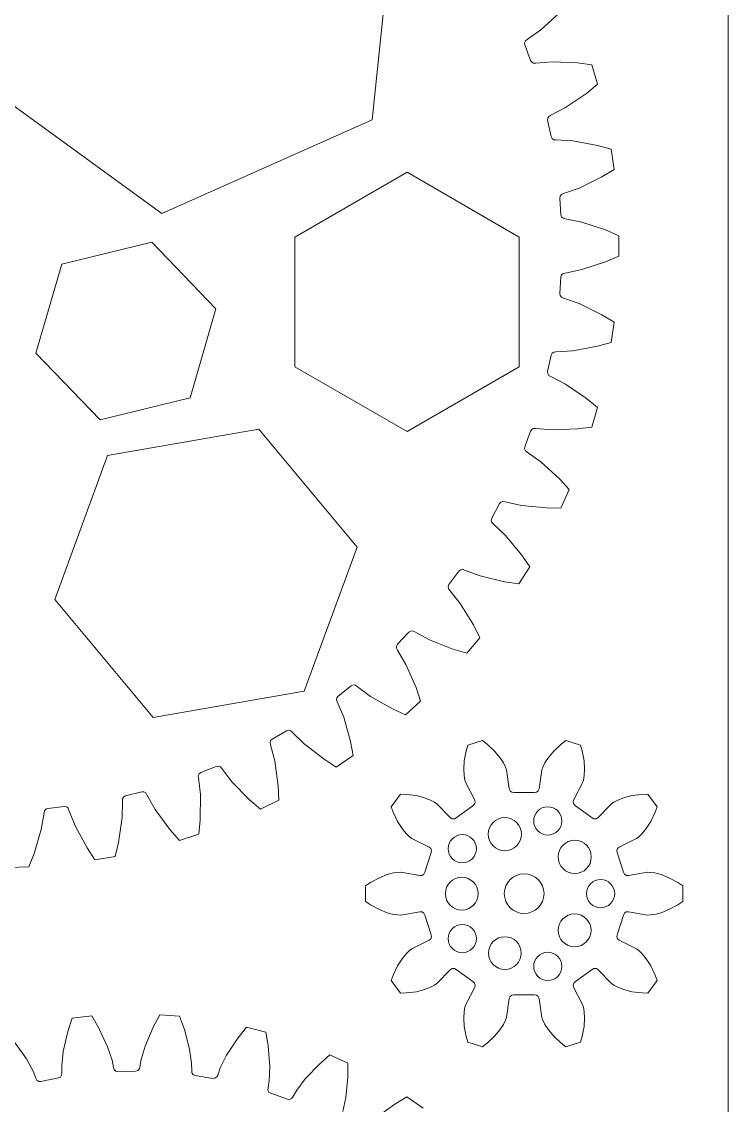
# Model space of a CAD drawing. Header units: millimetres. Extents: x -584 to 91, y -356 to 139.
# Drawn here: x 37.2 to 90.6, y -90.5 to -8.6 of the extents above; entities that cross this region are included whole.
import ezdxf

# ---------------------------------------------------------------- set-up
doc = ezdxf.new("R2010")
doc.units = ezdxf.units.MM
doc.layers.get('0').update_dxf_attribs({"linetype": 'CONTINUOUS'})

msp = doc.modelspace()

# ---------------------------------------------------------------- linework, layer by layer
at = {"color": 1, "lineweight": 0}
for p, q in [((65.492, 1.253), (63.678, -16.052)), ((47.784, -23.134), (33.704, -12.911)), ((63.678, -16.052), (47.784, -23.134)), ((57.826, -24.902), (66.313, -20.002)), ((66.313, -20.002), (74.8, -24.902)), ((40.214, -26.952), (47.011, -25.277)), ((47.011, -25.277), (51.86, -30.325)), ((57.826, -34.702), (57.826, -24.902)), ((74.8, -24.902), (74.8, -34.702)), ((38.267, -33.676), (40.214, -26.952)), ((51.86, -30.325), (49.913, -37.049)), ((43.116, -38.724), (38.267, -33.676)), ((66.313, -39.602), (57.826, -34.702)), ((74.8, -34.702), (66.313, -39.602)), ((49.913, -37.049), (43.116, -38.724)), ((43.682, -41.411), (55.112, -39.43)), ((55.112, -39.43), (62.542, -48.338)), ((39.683, -52.3), (43.682, -41.411)), ((62.542, -48.338), (58.543, -59.226)), ((47.114, -61.208), (39.683, -52.3)), ((58.543, -59.226), (47.114, -61.208))]:
    msp.add_line(p, q, dxfattribs=at)
at = {"color": 5, "lineweight": 0}
for p, q in [((76.428, -9.237), (77.83, -7.956)), ((75.396, -9.973), (76.428, -9.237)), ((75.199, -10.218), (75.265, -10.069)), ((75.216, -10.379), (75.199, -10.218)), ((75.646, -11.56), (75.216, -10.379)), ((75.265, -10.069), (75.396, -9.973)), ((75.736, -11.695), (75.646, -11.56)), ((75.882, -11.766), (75.736, -11.695)), ((76.045, -11.755), (75.882, -11.766)), ((77.309, -11.656), (76.045, -11.755)), ((79.206, -11.736), (77.309, -11.656)), ((80.285, -11.875), (79.206, -11.736)), ((80.708, -13.353), (80.285, -11.875)), ((79.867, -14.043), (80.708, -13.353)), ((78.301, -15.116), (79.867, -14.043)), ((77.176, -15.702), (78.301, -15.116)), ((76.942, -16.079), (76.947, -15.917)), ((77.203, -17.308), (76.942, -16.079)), ((76.947, -15.917), (77.033, -15.779)), ((77.033, -15.779), (77.176, -15.702)), ((77.274, -17.454), (77.203, -17.308)), ((77.408, -17.545), (77.274, -17.454)), ((77.571, -17.557), (77.408, -17.545)), ((78.836, -17.635), (77.571, -17.557)), ((80.704, -17.978), (78.836, -17.635)), ((81.753, -18.266), (80.704, -17.978)), ((81.967, -19.789), (81.753, -18.266)), ((79.337, -21.199), (81.038, -20.355)), ((81.038, -20.355), (81.967, -19.789)), ((78.142, -21.623), (79.337, -21.199)), ((77.857, -21.964), (77.885, -21.804)), ((77.945, -23.217), (77.857, -21.964)), ((77.885, -21.804), (77.989, -21.679)), ((77.989, -21.679), (78.142, -21.623)), ((77.995, -23.371), (77.945, -23.217)), ((78.115, -23.481), (77.995, -23.371)), ((78.274, -23.515), (78.115, -23.481)), ((79.517, -23.768), (78.274, -23.515)), ((81.318, -24.367), (79.517, -23.768)), ((82.317, -24.799), (81.318, -24.367)), ((82.317, -26.336), (82.317, -24.799)), ((79.517, -27.367), (81.318, -26.768)), ((81.318, -26.768), (82.317, -26.336)), ((77.945, -27.918), (77.995, -27.764)), ((77.995, -27.764), (78.115, -27.655)), ((78.115, -27.655), (78.274, -27.62)), ((78.274, -27.62), (79.517, -27.367)), ((77.857, -29.171), (77.945, -27.918)), ((77.885, -29.332), (77.857, -29.171)), ((77.989, -29.456), (77.885, -29.332)), ((78.142, -29.512), (77.989, -29.456)), ((79.337, -29.936), (78.142, -29.512)), ((81.038, -30.78), (79.337, -29.936)), ((81.967, -31.347), (81.038, -30.78)), ((81.753, -32.869), (81.967, -31.347)), ((77.408, -33.59), (77.571, -33.578)), ((77.571, -33.578), (78.836, -33.5)), ((78.836, -33.5), (80.704, -33.157)), ((80.704, -33.157), (81.753, -32.869)), ((76.942, -35.056), (77.203, -33.827)), ((77.203, -33.827), (77.274, -33.681)), ((77.274, -33.681), (77.408, -33.59)), ((76.947, -35.218), (76.942, -35.056)), ((77.033, -35.356), (76.947, -35.218)), ((77.176, -35.433), (77.033, -35.356)), ((78.301, -36.019), (77.176, -35.433)), ((79.867, -37.092), (78.301, -36.019)), ((80.708, -37.782), (79.867, -37.092)), ((80.285, -39.26), (80.708, -37.782)), ((79.206, -39.399), (80.285, -39.26)), ((75.216, -40.756), (75.646, -39.575)), ((75.646, -39.575), (75.736, -39.441)), ((75.736, -39.441), (75.882, -39.369)), ((75.882, -39.369), (76.045, -39.38)), ((76.045, -39.38), (77.309, -39.479)), ((77.309, -39.479), (79.206, -39.399)), ((75.199, -40.917), (75.216, -40.756)), ((75.265, -41.066), (75.199, -40.917)), ((75.396, -41.162), (75.265, -41.066)), ((76.428, -41.898), (75.396, -41.162)), ((77.83, -43.179), (76.428, -41.898)), ((78.567, -43.979), (77.83, -43.179)), ((77.941, -45.384), (78.567, -43.979)), ((73.304, -45.051), (73.412, -44.93)), ((73.412, -44.93), (73.567, -44.879)), ((73.567, -44.879), (73.726, -44.913)), ((73.726, -44.913), (74.964, -45.187)), ((72.714, -46.16), (73.304, -45.051)), ((74.964, -45.187), (76.854, -45.372)), ((76.854, -45.372), (77.941, -45.384)), ((72.675, -46.318), (72.714, -46.16)), ((72.719, -46.474), (72.675, -46.318)), ((72.836, -46.587), (72.719, -46.474)), ((73.755, -47.46), (72.836, -46.587)), ((74.965, -48.924), (73.755, -47.46)), ((75.584, -49.819), (74.965, -48.924)), ((74.769, -51.122), (75.584, -49.819)), ((69.484, -51.163), (70.223, -50.147)), ((70.223, -50.147), (70.347, -50.042)), ((70.347, -50.042), (70.507, -50.014)), ((70.507, -50.014), (70.66, -50.069)), ((70.66, -50.069), (71.848, -50.513)), ((71.848, -50.513), (73.693, -50.959)), ((69.423, -51.314), (69.484, -51.163)), ((69.445, -51.475), (69.423, -51.314)), ((69.545, -51.603), (69.445, -51.475)), ((73.693, -50.959), (74.769, -51.122)), ((70.334, -52.596), (69.545, -51.603)), ((71.329, -54.213), (70.334, -52.596)), ((65.59, -55.669), (66.462, -54.765)), ((66.462, -54.765), (66.6, -54.679)), ((66.6, -54.679), (66.762, -54.673)), ((66.762, -54.673), (66.906, -54.749)), ((66.906, -54.749), (68.021, -55.353)), ((71.817, -55.186), (71.329, -54.213)), ((65.508, -55.809), (65.59, -55.669)), ((68.021, -55.353), (69.786, -56.052)), ((70.828, -56.363), (71.817, -55.186)), ((65.508, -55.972), (65.508, -55.809)), ((65.589, -56.113), (65.508, -55.972)), ((66.232, -57.205), (65.589, -56.113)), ((69.786, -56.052), (70.828, -56.363)), ((66.992, -58.946), (66.232, -57.205)), ((61.106, -59.588), (62.096, -58.815)), ((62.096, -58.815), (62.244, -58.748)), ((62.244, -58.748), (62.406, -58.765)), ((62.406, -58.765), (62.538, -58.86)), ((62.538, -58.86), (63.557, -59.614)), ((67.339, -59.976), (66.992, -58.946)), ((60.983, -59.877), (61.006, -59.716)), ((61.006, -59.716), (61.106, -59.588)), ((63.557, -59.614), (65.208, -60.552)), ((61.043, -60.028), (60.983, -59.877)), ((61.528, -61.199), (61.043, -60.028)), ((65.208, -60.552), (66.197, -61.005)), ((66.197, -61.005), (67.339, -59.976)), ((62.038, -63.028), (61.528, -61.199)), ((56.12, -62.845), (57.208, -62.217)), ((57.208, -62.217), (57.364, -62.172)), ((57.364, -62.172), (57.522, -62.211)), ((57.522, -62.211), (57.639, -62.323)), ((55.958, -63.114), (56.003, -62.958)), ((56.003, -62.958), (56.12, -62.845)), ((57.639, -62.323), (58.544, -63.212)), ((62.239, -64.097), (62.038, -63.028)), ((72.023, -62.946), (70.905, -63.309)), ((72.368, -63.217), (72.023, -62.946)), ((78.313, -62.946), (77.967, -63.217)), ((79.43, -63.309), (78.313, -62.946)), ((55.997, -63.272), (55.958, -63.114)), ((56.314, -64.499), (55.997, -63.272)), ((58.544, -63.212), (60.049, -64.37)), ((70.785, -63.731), (70.641, -64.488)), ((70.905, -63.309), (70.785, -63.731)), ((72.93, -63.745), (72.368, -63.217)), ((73.333, -64.23), (72.93, -63.745)), ((77.406, -63.745), (77.002, -64.23)), ((77.967, -63.217), (77.406, -63.745)), ((79.55, -63.731), (79.43, -63.309)), ((79.694, -64.488), (79.55, -63.731)), ((56.565, -66.382), (56.314, -64.499)), ((60.049, -64.37), (60.965, -64.957)), ((60.965, -64.957), (62.239, -64.097)), ((70.641, -64.488), (70.599, -65.118)), ((73.599, -64.642), (73.333, -64.23)), ((73.752, -64.957), (73.599, -64.642)), ((76.736, -64.642), (76.583, -64.957)), ((77.002, -64.23), (76.736, -64.642)), ((79.736, -65.118), (79.694, -64.488)), ((50.532, -65.62), (50.598, -65.472)), ((50.598, -65.472), (50.73, -65.377)), ((50.73, -65.377), (51.895, -64.906)), ((51.895, -64.906), (52.055, -64.883)), ((52.055, -64.883), (52.206, -64.944)), ((52.206, -64.944), (52.307, -65.072)), ((52.307, -65.072), (53.079, -66.077)), ((70.599, -65.118), (70.627, -65.608)), ((73.82, -65.156), (73.752, -64.957)), ((74.034, -66.607), (73.82, -65.156)), ((76.515, -65.156), (76.301, -66.607)), ((76.583, -64.957), (76.515, -65.156)), ((79.709, -65.608), (79.736, -65.118)), ((50.548, -65.782), (50.532, -65.62)), ((50.692, -67.042), (50.548, -65.782)), ((53.079, -66.077), (54.408, -67.434)), ((70.627, -65.608), (70.688, -65.953)), ((70.688, -65.953), (70.75, -66.154)), ((70.75, -66.154), (71.43, -67.453)), ((78.905, -67.453), (79.586, -66.154)), ((79.586, -66.154), (79.647, -65.953)), ((79.647, -65.953), (79.709, -65.608)), ((44.896, -67.21), (45.04, -67.134)), ((45.04, -67.134), (46.258, -66.83)), ((46.258, -66.83), (46.421, -66.829)), ((46.421, -66.829), (46.562, -66.91)), ((46.562, -66.91), (46.643, -67.051)), ((46.643, -67.051), (47.268, -68.154)), ((50.678, -68.941), (50.692, -67.042)), ((56.615, -67.468), (56.565, -66.382)), ((65.816, -67.006), (65.126, -67.957)), ((66.255, -67.022), (65.816, -67.006)), ((67.02, -67.119), (66.255, -67.022)), ((67.631, -67.274), (67.02, -67.119)), ((74.098, -66.757), (74.034, -66.607)), ((74.228, -66.854), (74.098, -66.757)), ((74.389, -66.874), (74.228, -66.854)), ((75.946, -66.874), (74.389, -66.874)), ((76.107, -66.854), (75.946, -66.874)), ((76.237, -66.757), (76.107, -66.854)), ((76.301, -66.607), (76.237, -66.757)), ((83.315, -67.119), (82.704, -67.274)), ((84.08, -67.022), (83.315, -67.119)), ((84.519, -67.006), (84.08, -67.022)), ((85.209, -67.957), (84.519, -67.006)), ((39.16, -68.081), (40.409, -67.95)), ((40.409, -67.95), (40.57, -67.972)), ((40.57, -67.972), (40.699, -68.072)), ((44.77, -68.777), (44.803, -67.51)), ((44.803, -67.51), (44.809, -67.347)), ((44.809, -67.347), (44.896, -67.21)), ((54.408, -67.434), (55.233, -68.142)), ((55.233, -68.142), (56.615, -67.468)), ((65.126, -67.957), (65.276, -68.369)), ((68.089, -67.452), (67.631, -67.274)), ((68.398, -67.617), (68.089, -67.452)), ((68.57, -67.737), (68.398, -67.617)), ((69.596, -68.786), (68.57, -67.737)), ((71.299, -67.878), (70.04, -68.793)), ((71.418, -67.767), (71.299, -67.878)), ((71.466, -67.612), (71.418, -67.767)), ((71.43, -67.453), (71.466, -67.612)), ((78.869, -67.612), (78.905, -67.453)), ((78.917, -67.767), (78.869, -67.612)), ((79.036, -67.878), (78.917, -67.767)), ((80.295, -68.793), (79.036, -67.878)), ((81.765, -67.737), (80.739, -68.786)), ((81.937, -67.617), (81.765, -67.737)), ((82.247, -67.452), (81.937, -67.617)), ((82.704, -67.274), (82.247, -67.452)), ((85.059, -68.369), (85.209, -67.957)), ((38.664, -69.671), (38.874, -68.421)), ((38.874, -68.421), (38.902, -68.261)), ((38.902, -68.261), (39.007, -68.137)), ((39.007, -68.137), (39.16, -68.081)), ((40.699, -68.072), (40.76, -68.223)), ((40.76, -68.223), (41.225, -69.402)), ((44.492, -70.656), (44.77, -68.777)), ((47.268, -68.154), (48.395, -69.682)), ((65.276, -68.369), (65.605, -69.066)), ((69.735, -68.869), (69.596, -68.786)), ((70.04, -68.793), (69.898, -68.872)), ((80.437, -68.872), (80.295, -68.793)), ((80.739, -68.786), (80.6, -68.869)), ((84.73, -69.066), (85.059, -68.369)), ((41.225, -69.402), (42.128, -71.072)), ((50.576, -70.024), (50.678, -68.941)), ((65.605, -69.066), (65.942, -69.6)), ((65.942, -69.6), (66.252, -69.98)), ((69.898, -68.872), (69.735, -68.869)), ((80.6, -68.869), (80.437, -68.872)), ((84.084, -69.98), (84.394, -69.6)), ((84.394, -69.6), (84.73, -69.066)), ((38.128, -71.493), (38.664, -69.671)), ((48.395, -69.682), (49.114, -70.499)), ((49.114, -70.499), (50.576, -70.024)), ((66.252, -69.98), (66.504, -70.223)), ((66.504, -70.223), (66.672, -70.35)), ((66.672, -70.35), (67.986, -71.001)), ((82.349, -71.001), (83.663, -70.35)), ((83.663, -70.35), (83.831, -70.223)), ((83.831, -70.223), (84.084, -69.98)), ((42.128, -71.072), (42.727, -71.981)), ((44.241, -71.714), (44.492, -70.656)), ((67.986, -71.001), (68.109, -71.108)), ((68.109, -71.108), (68.161, -71.262)), ((82.174, -71.262), (82.227, -71.108)), ((82.227, -71.108), (82.349, -71.001)), ((37.732, -72.506), (38.128, -71.493)), ((42.727, -71.981), (44.241, -71.714)), ((68.13, -71.421), (67.649, -72.902)), ((68.161, -71.262), (68.13, -71.421)), ((82.205, -71.421), (82.174, -71.262)), ((82.686, -72.902), (82.205, -71.421)), ((36.195, -72.56), (37.732, -72.506)), ((63.546, -73.694), (63.182, -73.939)), ((64.222, -73.323), (63.546, -73.694)), ((64.808, -73.089), (64.222, -73.323)), ((65.282, -72.964), (64.808, -73.089)), ((65.629, -72.916), (65.282, -72.964)), ((65.839, -72.912), (65.629, -72.916)), ((67.286, -73.157), (65.839, -72.912)), ((67.447, -73.143), (67.286, -73.157)), ((67.58, -73.049), (67.447, -73.143)), ((67.649, -72.902), (67.58, -73.049)), ((82.755, -73.049), (82.686, -72.902)), ((82.888, -73.143), (82.755, -73.049)), ((83.05, -73.157), (82.888, -73.143)), ((84.496, -72.912), (83.05, -73.157)), ((84.706, -72.916), (84.496, -72.912)), ((85.053, -72.964), (84.706, -72.916)), ((85.527, -73.089), (85.053, -72.964)), ((86.113, -73.323), (85.527, -73.089)), ((86.789, -73.694), (86.113, -73.323)), ((87.153, -73.939), (86.789, -73.694)), ((63.182, -73.939), (63.182, -75.114)), ((87.153, -75.114), (87.153, -73.939)), ((63.182, -75.114), (63.546, -75.359)), ((86.789, -75.359), (87.153, -75.114)), ((63.546, -75.359), (64.222, -75.73)), ((64.222, -75.73), (64.808, -75.964)), ((64.808, -75.964), (65.282, -76.089)), ((65.282, -76.089), (65.629, -76.137)), ((65.629, -76.137), (65.839, -76.141)), ((65.839, -76.141), (67.286, -75.896)), ((67.286, -75.896), (67.447, -75.91)), ((67.447, -75.91), (67.58, -76.004)), ((67.58, -76.004), (67.649, -76.151)), ((67.649, -76.151), (68.13, -77.632)), ((82.205, -77.632), (82.686, -76.151)), ((82.686, -76.151), (82.755, -76.004)), ((82.755, -76.004), (82.888, -75.91)), ((82.888, -75.91), (83.05, -75.896)), ((83.05, -75.896), (84.496, -76.141)), ((84.496, -76.141), (84.706, -76.137)), ((84.706, -76.137), (85.053, -76.089)), ((85.053, -76.089), (85.527, -75.964)), ((85.527, -75.964), (86.113, -75.73)), ((86.113, -75.73), (86.789, -75.359)), ((68.161, -77.791), (68.109, -77.945)), ((68.13, -77.632), (68.161, -77.791)), ((82.174, -77.791), (82.205, -77.632)), ((82.227, -77.945), (82.174, -77.791)), ((67.986, -78.052), (66.672, -78.703)), ((68.109, -77.945), (67.986, -78.052)), ((82.349, -78.052), (82.227, -77.945)), ((83.663, -78.703), (82.349, -78.052)), ((66.252, -79.073), (65.942, -79.453)), ((66.504, -78.83), (66.252, -79.073)), ((66.672, -78.703), (66.504, -78.83)), ((83.831, -78.83), (83.663, -78.703)), ((84.084, -79.073), (83.831, -78.83)), ((84.394, -79.453), (84.084, -79.073)), ((65.605, -79.987), (65.276, -80.684)), ((65.942, -79.453), (65.605, -79.987)), ((69.596, -80.267), (69.735, -80.184)), ((69.735, -80.184), (69.898, -80.181)), ((69.898, -80.181), (70.04, -80.26)), ((80.295, -80.26), (80.437, -80.181)), ((80.437, -80.181), (80.6, -80.184)), ((80.6, -80.184), (80.739, -80.267)), ((84.73, -79.987), (84.394, -79.453)), ((85.059, -80.684), (84.73, -79.987)), ((65.276, -80.684), (65.126, -81.096)), ((68.57, -81.316), (69.596, -80.267)), ((70.04, -80.26), (71.299, -81.175)), ((79.036, -81.175), (80.295, -80.26)), ((80.739, -80.267), (81.765, -81.316)), ((85.209, -81.096), (85.059, -80.684)), ((65.126, -81.096), (65.816, -82.047)), ((67.02, -81.934), (67.631, -81.779)), ((67.631, -81.779), (68.089, -81.601)), ((68.089, -81.601), (68.398, -81.436)), ((68.398, -81.436), (68.57, -81.316)), ((71.43, -81.6), (70.75, -82.899)), ((71.299, -81.175), (71.418, -81.286)), ((71.418, -81.286), (71.466, -81.441)), ((71.466, -81.441), (71.43, -81.6)), ((78.869, -81.441), (78.917, -81.286)), ((78.905, -81.6), (78.869, -81.441)), ((79.586, -82.899), (78.905, -81.6)), ((78.917, -81.286), (79.036, -81.175)), ((81.765, -81.316), (81.937, -81.436)), ((81.937, -81.436), (82.247, -81.601)), ((82.247, -81.601), (82.704, -81.779)), ((82.704, -81.779), (83.315, -81.934)), ((84.519, -82.047), (85.209, -81.096)), ((65.816, -82.047), (66.255, -82.031)), ((66.255, -82.031), (67.02, -81.934)), ((73.82, -83.897), (74.034, -82.446)), ((74.034, -82.446), (74.098, -82.296)), ((74.098, -82.296), (74.228, -82.199)), ((74.228, -82.199), (74.389, -82.179)), ((74.389, -82.179), (75.946, -82.179)), ((75.946, -82.179), (76.107, -82.199)), ((76.107, -82.199), (76.237, -82.296)), ((76.237, -82.296), (76.301, -82.446)), ((76.301, -82.446), (76.515, -83.897)), ((83.315, -81.934), (84.08, -82.031)), ((84.08, -82.031), (84.519, -82.047)), ((70.627, -83.445), (70.599, -83.935)), ((70.688, -83.1), (70.627, -83.445)), ((70.75, -82.899), (70.688, -83.1)), ((79.647, -83.1), (79.586, -82.899)), ((79.709, -83.445), (79.647, -83.1)), ((79.736, -83.935), (79.709, -83.445)), ((40.991, -83.933), (40.663, -84.938)), ((42.483, -83.771), (40.991, -83.933)), ((43.018, -84.683), (42.483, -83.771)), ((47.62, -83.679), (47.117, -84.61)), ((49.117, -83.787), (47.62, -83.679)), ((49.48, -84.78), (49.117, -83.787)), ((70.599, -83.935), (70.641, -84.565)), ((73.599, -84.411), (73.752, -84.096)), ((73.752, -84.096), (73.82, -83.897)), ((76.515, -83.897), (76.583, -84.096)), ((76.583, -84.096), (76.736, -84.411)), ((79.694, -84.565), (79.736, -83.935)), ((40.663, -84.938), (40.319, -86.456)), ((43.679, -86.092), (43.018, -84.683)), ((47.117, -84.61), (46.507, -86.041)), ((49.879, -86.284), (49.48, -84.78)), ((54.187, -84.613), (53.527, -85.439)), ((55.64, -84.987), (54.187, -84.613)), ((55.821, -86.028), (55.64, -84.987)), ((70.641, -84.565), (70.785, -85.322)), ((72.93, -85.308), (73.333, -84.823)), ((73.333, -84.823), (73.599, -84.411)), ((76.736, -84.411), (77.002, -84.823)), ((77.002, -84.823), (77.406, -85.308)), ((79.55, -85.322), (79.694, -84.565)), ((37.545, -87.011), (36.643, -85.742)), ((53.527, -85.439), (52.671, -86.739)), ((70.785, -85.322), (70.905, -85.744)), ((70.905, -85.744), (72.023, -86.107)), ((72.023, -86.107), (72.368, -85.836)), ((72.368, -85.836), (72.93, -85.308)), ((77.406, -85.308), (77.967, -85.836)), ((77.967, -85.836), (78.313, -86.107)), ((78.313, -86.107), (79.43, -85.744)), ((79.43, -85.744), (79.55, -85.322)), ((40.319, -86.456), (40.209, -87.516)), ((44.013, -87.105), (43.679, -86.092)), ((46.507, -86.041), (46.211, -87.065)), ((50.026, -87.34), (49.879, -86.284)), ((52.671, -86.739), (52.196, -87.693)), ((55.945, -87.58), (55.821, -86.028)), ((60.482, -86.705), (59.685, -87.4)), ((61.845, -87.332), (60.482, -86.705)), ((38.054, -87.947), (37.545, -87.011)), ((40.209, -87.516), (40.218, -88.091)), ((44.127, -87.668), (44.013, -87.105)), ((46.211, -87.065), (46.117, -87.633)), ((50.038, -87.915), (50.026, -87.34)), ((55.901, -88.645), (55.945, -87.58)), ((59.685, -87.4), (58.61, -88.526)), ((61.837, -88.389), (61.845, -87.332)), ((38.267, -88.481), (38.054, -87.947)), ((40.109, -88.385), (39.961, -88.453)), ((40.203, -88.253), (40.109, -88.385)), ((40.218, -88.091), (40.203, -88.253)), ((44.176, -87.823), (44.127, -87.668)), ((44.297, -87.932), (44.176, -87.823)), ((44.456, -87.967), (44.297, -87.932)), ((45.799, -87.943), (44.456, -87.967)), ((45.957, -87.903), (45.799, -87.943)), ((46.073, -87.789), (45.957, -87.903)), ((46.117, -87.633), (46.073, -87.789)), ((50.059, -88.076), (50.038, -87.915)), ((50.158, -88.205), (50.059, -88.076)), ((50.308, -88.267), (50.158, -88.205)), ((51.634, -88.483), (50.308, -88.267)), ((51.931, -88.381), (51.796, -88.472)), ((52.002, -88.235), (51.931, -88.381)), ((52.196, -87.693), (52.002, -88.235)), ((61.682, -89.938), (61.837, -88.389)), ((38.343, -88.625), (38.267, -88.481)), ((38.481, -88.711), (38.343, -88.625)), ((38.644, -88.717), (38.481, -88.711)), ((39.961, -88.453), (38.644, -88.717)), ((51.796, -88.472), (51.634, -88.483)), ((55.802, -89.375), (55.81, -89.212)), ((55.81, -89.212), (55.901, -88.645)), ((58.61, -88.526), (57.973, -89.38)), ((55.876, -89.519), (55.802, -89.375)), ((56.013, -89.608), (55.876, -89.519)), ((57.279, -90.057), (56.013, -89.608)), ((57.441, -90.075), (57.279, -90.057)), ((57.589, -90.009), (57.441, -90.075)), ((57.686, -89.878), (57.589, -90.009)), ((57.973, -89.38), (57.686, -89.878)), ((61.449, -90.978), (61.682, -89.938)), ((66.302, -89.887), (65.394, -90.428)), ((67.532, -90.747), (66.302, -89.887)), ((65.394, -90.428), (64.136, -91.344))]:
    msp.add_line(p, q, dxfattribs=at)
at = {"lineweight": 0}
msp.add_lwpolyline([(-519, -165.5), (90.6, -165.5), (90.6, 139.3), (-519, 139.3)], close=True, dxfattribs=at)
at = {"color": 1, "lineweight": 0}
for centre, radius in [((76.953, -69.03), 1.066), ((73.705, -70.026), 1.252), ((70.492, -71.129), 1.066), ((78.99, -71.749), 1.254), ((70.453, -74.526), 1.243), ((75.168, -74.526), 1.5), ((80.947, -74.526), 1.066), ((78.981, -77.297), 1.242), ((70.492, -77.924), 1.066), ((73.71, -79.014), 1.237), ((76.953, -80.023), 1.066)]:
    msp.add_circle(centre, radius, dxfattribs=at)

doc.saveas('drawing.dxf')
